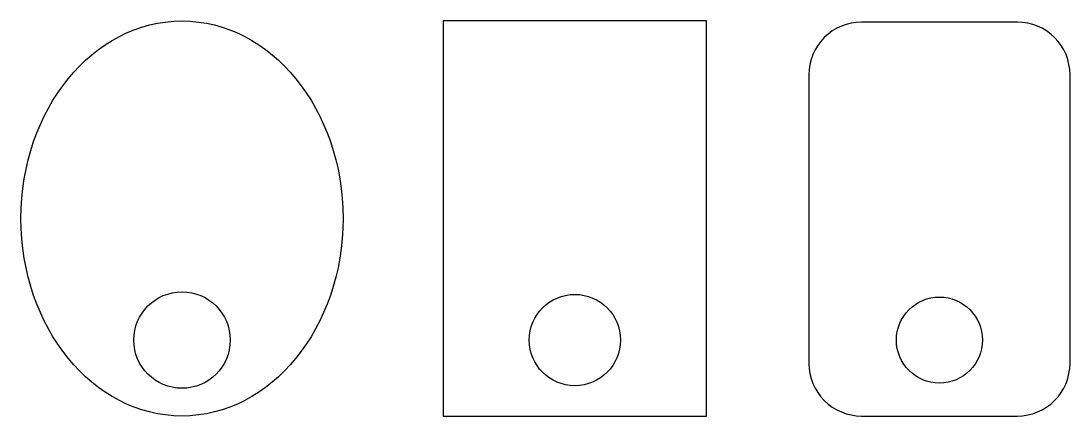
# Model space of a CAD drawing. Header units: millimetres. Extents: x 284.4 to 324.2, y 147.3 to 162.3.
import ezdxf

# ---------------------------------------------------------------- set-up
doc = ezdxf.new("R2010")
doc.units = ezdxf.units.MM

# ---------------------------------------------------------------- blocks, each defined once
blk = doc.blocks.new('*U3')
blk.add_lwpolyline([(0, 0), (10, 0), (10, 15), (0, 15)], close=True)
blk.add_circle((5, 2.884), 1.733)
blk = doc.blocks.new('sink 1')
at = {"color": 3}
blk.add_lwpolyline([(-2.96, -2.884), (2.96, -2.884, 0.414214), (4.96, -0.884), (4.96, 10.074, 0.414214), (2.96, 12.074), (-2.96, 12.074, 0.414214), (-4.96, 10.074), (-4.96, -0.884, 0.414214)], format="xyb", close=True, dxfattribs=at)
blk.add_circle((0, 0), 1.633, dxfattribs=at)
blk = doc.blocks.new('sink 2')
at = {"color": 1}
blk.add_circle((0, 0), 1.831, dxfattribs=at)
blk.add_ellipse((0, 4.616), major_axis=(0, 7.5), ratio=0.815635, dxfattribs=at)

msp = doc.modelspace()

# ---------------------------------------------------------------- block references
for name, p in [('sink 2', (290.484, 150.148)), ('*U3', (300.404, 147.264)), ('sink 1', (319.252, 150.148))]:
    msp.add_blockref(name, p)

doc.saveas('drawing.dxf')
